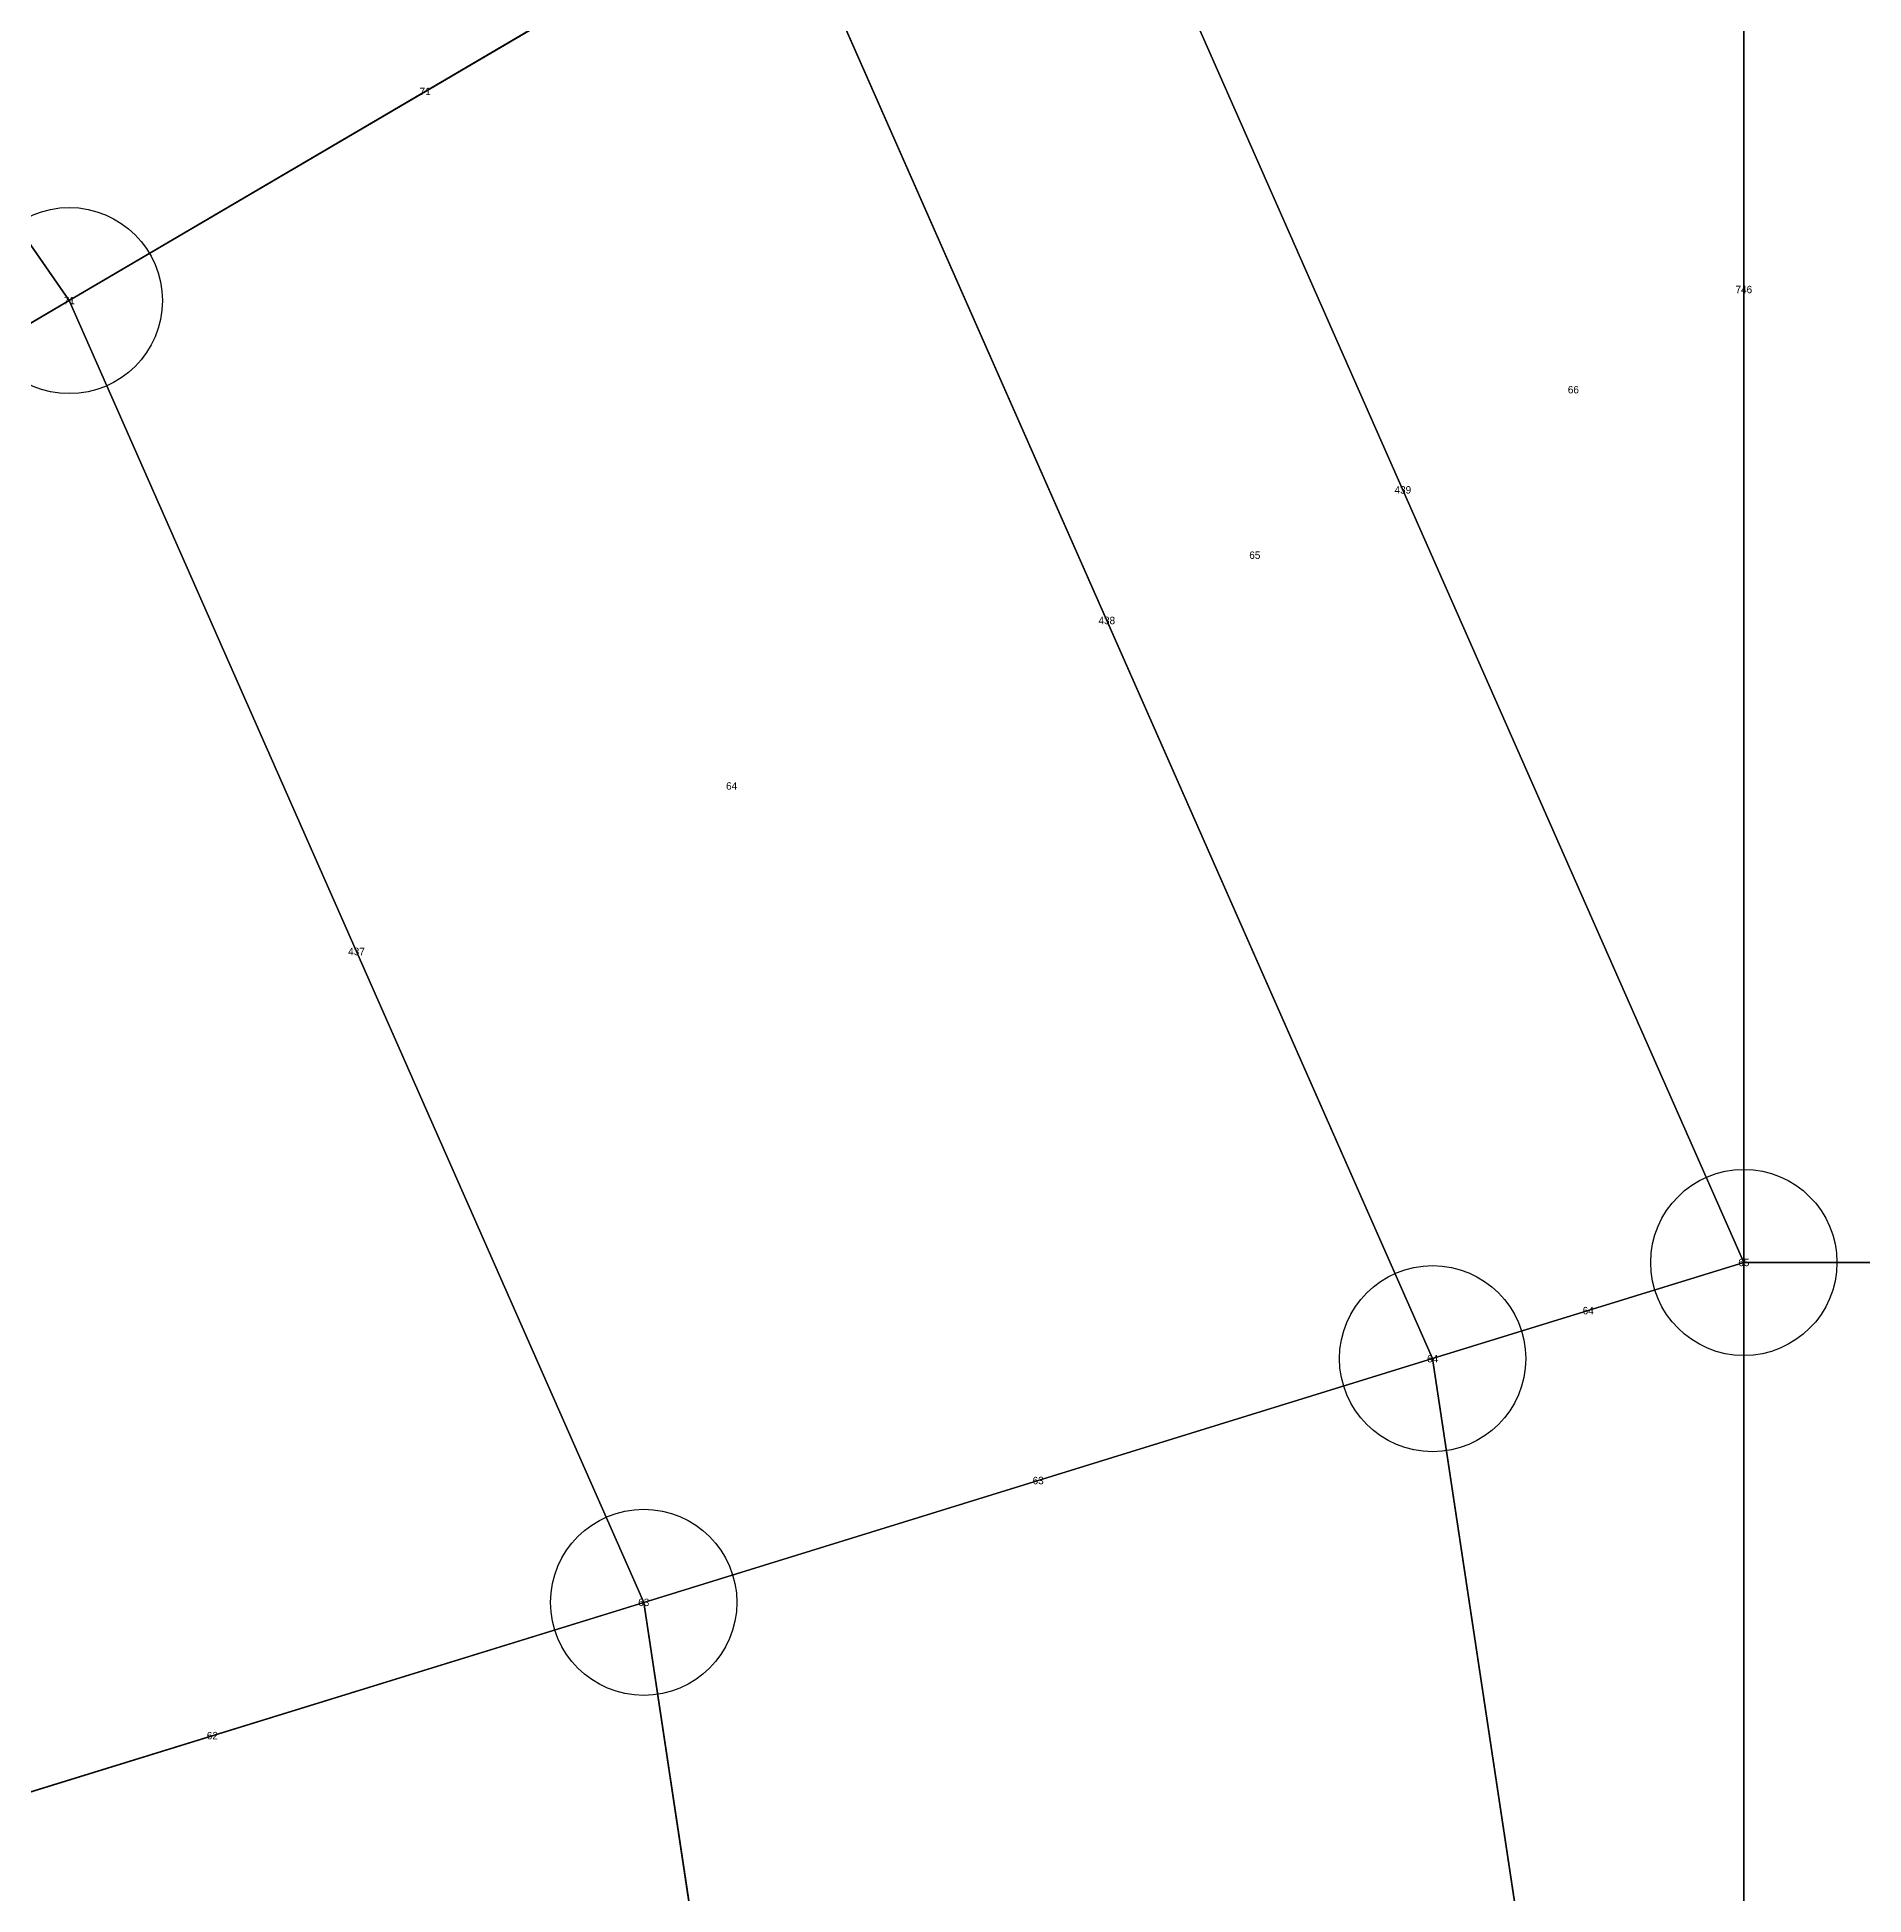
# Model space of a CAD drawing. Extents: x -2.75 to 2.75, y -2.5 to 2.5.
# Drawn here: x 1.4167 to 1.9072, y 0.4096 to 0.9085 of the extents above; entities that cross this region are included whole.
import ezdxf
from ezdxf.enums import TextEntityAlignment as Align

# ---------------------------------------------------------------- set-up
doc = ezdxf.new("R2010")
doc.units = 0
doc.header["$MEASUREMENT"] = 0
doc.header["$PDMODE"] = 33
doc.header["$PDSIZE"] = 0.05
for name, color, linetype in [('BRANCHE ESTERNO', 1, 'Continuous'), ('BRANCHE INTERNO', 7, 'Continuous'), ('BRANCHES-Index', 7, 'Continuous'), ('Faces', 7, 'Continuous'), ('Faces-Index', 7, 'Continuous'), ('NODI-Index', 7, 'Continuous'), ('NODO INTRADOSSO INTERNO', 7, 'Continuous')]:
    doc.layers.add(name, color=color, linetype=linetype)

msp = doc.modelspace()

# ---------------------------------------------------------------- linework, layer by layer
at = {"layer": 'BRANCHE ESTERNO'}
for p, q in [((1.4253, 0.83777, 2.07314), (1.28532, 1.03985, 2.07314)), ((1.875, 0.57941, 1.78323), (1.69186, 0.99445, 1.78323)), ((1.79142, 0.55358, 1.875), (1.61644, 0.95012, 1.875)), ((1.57958, 0.48812, 2.07314), (1.4253, 0.83777, 2.07314)), ((1.875, 0, 1.875), (1.79142, 0.55358, 1.875)), ((1.65328, 0, 2.07314), (1.57958, 0.48812, 2.07314))]:
    msp.add_line(p, q, dxfattribs=at)
at = {"layer": 'BRANCHE INTERNO'}
for p, q in [((1.875, 0.57941, 1.78323), (1.875, 1.1021, 1.51691)), ((1.4253, 0.83777, 2.07314), (1.61644, 0.95012, 1.875)), ((1.21622, 0.71488, 2.24522), (1.4253, 0.83777, 2.07314)), ((1.79142, 0.55358, 1.875), (1.875, 0.57941, 1.78323)), ((1.875, 0, 1.875), (1.875, 0.57941, 1.78323)), ((1.875, 0.57941, 1.78323), (2.125, 0.57941, 1.78323)), ((1.57958, 0.48812, 2.07314), (1.79142, 0.55358, 1.875)), ((1.34787, 0.41652, 2.24522), (1.57958, 0.48812, 2.07314))]:
    msp.add_line(p, q, dxfattribs=at)
at = {"layer": 'Faces'}
for points in [[(1.4253, 0.83777, 2.07314), (1.28532, 1.03985, 2.07314), (1.4577, 1.1793, 1.875), (1.61644, 0.95012, 1.875)], [(1.875, 0.57941, 1.78323), (1.69186, 0.99445, 1.78323), (1.875, 1.1021, 1.51691), (1.875, 0.57941, 1.78323)], [(1.875, 0.57941, 1.78323), (2.125, 0.57941, 1.78323), (2.125, 1.1021, 1.51691), (1.875, 1.1021, 1.51691)], [(1.21622, 0.71488, 2.24522), (1.09678, 0.88731, 2.24522), (1.28532, 1.03985, 2.07314), (1.4253, 0.83777, 2.07314)], [(1.79142, 0.55358, 1.875), (1.61644, 0.95012, 1.875), (1.69186, 0.99445, 1.78323), (1.875, 0.57941, 1.78323)], [(1.57958, 0.48812, 2.07314), (1.4253, 0.83777, 2.07314), (1.61644, 0.95012, 1.875), (1.79142, 0.55358, 1.875)], [(1.34787, 0.41652, 2.24522), (1.21622, 0.71488, 2.24522), (1.4253, 0.83777, 2.07314), (1.57958, 0.48812, 2.07314)], [(1.875, 0, 1.875), (1.79142, 0.55358, 1.875), (1.875, 0.57941, 1.78323), (1.875, 0, 1.875)], [(1.875, 0, 1.875), (2.125, 0, 1.875), (2.125, 0.57941, 1.78323), (1.875, 0.57941, 1.78323)], [(1.65328, 0, 2.07314), (1.57958, 0.48812, 2.07314), (1.79142, 0.55358, 1.875), (1.875, 0, 1.875)], [(1.41076, 0, 2.24522), (1.34787, 0.41652, 2.24522), (1.57958, 0.48812, 2.07314), (1.65328, 0, 2.07314)]]:
    msp.add_3dface(points, dxfattribs=at)
at = {"layer": 'NODO INTRADOSSO INTERNO'}
for p in [(1.4253, 0.83777, 2.07314), (1.875, 0.57941, 1.78323), (1.79142, 0.55358, 1.875), (1.57958, 0.48812, 2.07314)]:
    msp.add_point(p, dxfattribs=at)

# ---------------------------------------------------------------- texts
at = {"layer": 'BRANCHES-Index'}
for s, p in [('71', (1.52087, 0.89395, 1.97407)), ('746', (1.875, 0.84075, 1.65007)), ('439', (1.78343, 0.78693, 1.78323)), ('438', (1.70393, 0.75185, 1.875)), ('437', (1.50244, 0.66294, 2.07314)), ('64', (1.83321, 0.56649, 1.82912)), ('63', (1.6855, 0.52085, 1.97407)), ('62', (1.46373, 0.45232, 2.15918))]:
    msp.add_text(s, height=0.002, dxfattribs=at).set_placement(p, align=Align.MIDDLE_CENTER)
at = {"layer": 'Faces-Index'}
for s, p in [('66', (1.82922, 0.81384, 1.71665)), ('65', (1.74368, 0.76939, 1.82912)), ('64', (1.60318, 0.7074, 1.97407))]:
    msp.add_text(s, height=0.002, dxfattribs=at).set_placement(p, align=Align.MIDDLE_CENTER)
at = {"layer": 'NODI-Index'}
for s, p in [('71', (1.4253, 0.83777, 2.07314)), ('65', (1.875, 0.57941, 1.78323)), ('64', (1.79142, 0.55358, 1.875)), ('63', (1.57958, 0.48812, 2.07314))]:
    msp.add_text(s, height=0.002, dxfattribs=at).set_placement(p, align=Align.MIDDLE_CENTER)

doc.saveas('drawing.dxf')
